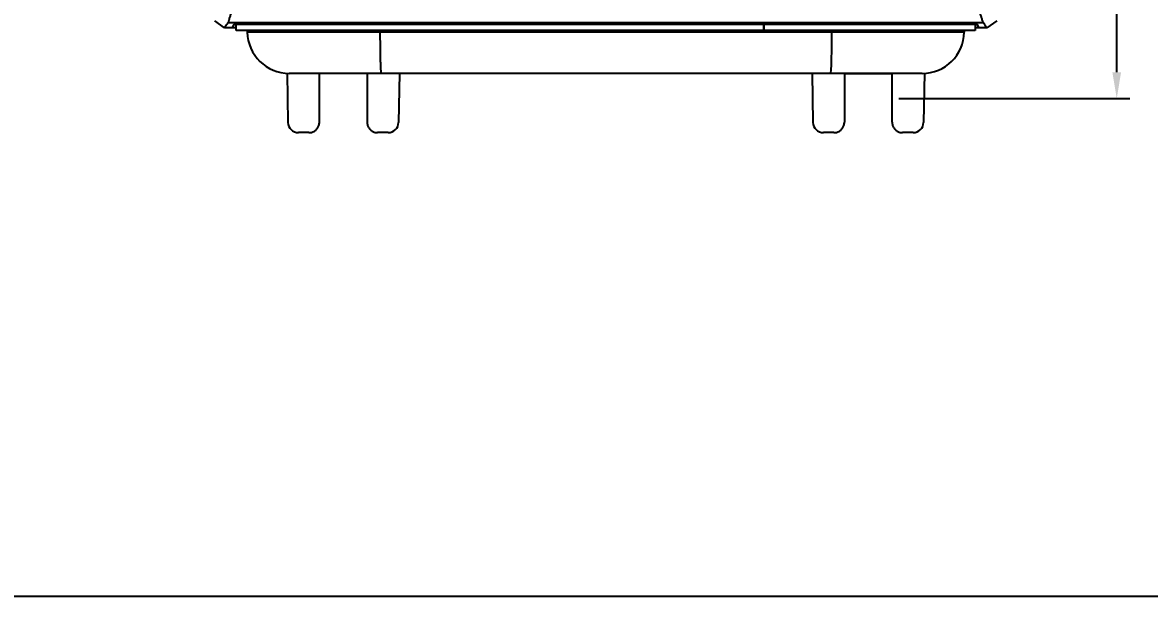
# Model space of a CAD drawing. Header units: millimetres. Extents: x 25 to 865, y 25 to 606.
# Drawn here: x 274.1 to 381.4, y 24.7 to 79.4 of the extents above; entities that cross this region are included whole.
import ezdxf

# ---------------------------------------------------------------- set-up
doc = ezdxf.new("R2010")
doc.units = ezdxf.units.MM
doc.styles.get("Standard").update_dxf_attribs({"font": 'BareunDotumPro1.ttf'})
doc.dimstyles.new('ISO-25', dxfattribs={"dimtxt": 2.5, "dimasz": 2.5, "dimexe": 1.25, "dimexo": 0.625, "dimtad": 1, "dimtxsty": 'Standard', "dimcen": 2.5, "dimadec": 0, "dimazin": 0, "dimtfac": 1, "dimtmove": 0, "dimatfit": 3, "dimfxl": 0, "dimarcsym": 0})

# ---------------------------------------------------------------- blocks, each defined once
blk = doc.blocks.new('*D39')
at = {"color": 0, "lineweight": -2}
for p, q in [((355.26, 136.14), (379.55, 136.14)), ((378.3, 74.64), (378.3, 133.64)), ((357.53, 72.14), (379.55, 72.14))]:
    blk.add_line(p, q, dxfattribs=at)
at = {"color": 0}
for points in [[(378.71, 133.64), (377.88, 133.64), (378.3, 136.14)], [(377.88, 74.64), (378.71, 74.64), (378.3, 72.14)]]:
    blk.add_solid(points, dxfattribs=at)
at = {"layer": 'Defpoints', "color": 0}
for p in [(354.63, 136.14), (378.3, 136.14), (356.9, 72.14)]:
    blk.add_point(p, dxfattribs=at)
at = {"color": 0, "insert": (376.42, 104.14), "char_height": 2.5, "attachment_point": 5, "rotation": 90}
blk.add_mtext('64', dxfattribs=at)

msp = doc.modelspace()

# ---------------------------------------------------------------- linework, layer by layer
at = {"color": 7, "linetype": 'Continuous'}
for p, q in [((293.34, 78.885), (292.396, 79.556)), ((366.873, 79.556), (365.929, 78.885)), ((294.447, 78.885), (293.34, 78.885)), ((293.694, 79.381), (365.575, 79.381)), ((294.086, 78.885), (294.255, 79.224)), ((294.255, 79.224), (365.014, 79.224)), ((294.447, 78.635), (294.447, 79.224)), ((344.697, 78.635), (294.447, 78.635)), ((295.494, 78.635), (295.497, 78.465)), ((363.772, 78.465), (295.497, 78.465)), ((308.133, 78.465), (308.133, 78.635)), ((344.697, 79.224), (344.697, 78.635)), ((344.7, 78.635), (344.7, 79.224)), ((364.825, 78.635), (344.7, 78.635)), ((351.136, 78.465), (351.136, 78.635)), ((363.775, 78.635), (363.772, 78.465)), ((364.825, 79.224), (364.825, 78.635)), ((365.929, 78.885), (364.825, 78.885)), ((365.183, 78.885), (365.014, 79.224)), ((299.286, 74.559), (299.367, 69.868)), ((359.772, 74.535), (299.497, 74.535)), ((302.367, 69.885), (302.367, 74.535)), ((306.902, 74.535), (306.902, 69.885)), ((309.983, 74.535), (309.902, 69.868)), ((349.286, 74.535), (349.367, 69.868)), ((352.367, 74.535), (352.367, 69.885)), ((356.902, 69.885), (356.902, 74.535)), ((359.984, 74.559), (359.902, 69.868)), ((301.367, 68.885), (300.367, 68.885)), ((308.902, 68.885), (307.902, 68.885)), ((351.367, 68.885), (350.367, 68.885)), ((358.902, 68.885), (357.902, 68.885))]:
    msp.add_line(p, q, dxfattribs=at)
msp.add_line((352.367, 74.535), (356.902, 74.535))
msp.add_lwpolyline([(25.35, 605.717), (865.266, 605.717), (865.266, 24.679), (25.35, 24.679)], close=True)
for centre, radius, start, end in [((299.497, 78.535), 4, 181, 270), ((359.772, 78.535), 4, 270, 359), ((300.367, 69.885), 1, 181, 270), ((308.902, 69.885), 1, 270, 359), ((350.367, 69.885), 1, 181, 270), ((358.902, 69.885), 1, 270, 359)]:
    msp.add_arc(centre, radius, start, end, dxfattribs=at)
for points, knots in [([(293.694, 79.381), (293.724, 79.47), (293.769, 79.656), (293.868, 79.929), (293.928, 80.115), (293.96, 80.209)], [0, 0, 0, 0, 0.28287466, 0.57326965, 0.86975368, 0.86975368, 0.86975368, 0.86975368]), ([(365.575, 79.381), (365.545, 79.47), (365.5, 79.656), (365.401, 79.929), (365.341, 80.115), (365.309, 80.209)], [0, 0, 0, 0, 0.28287008, 0.57326512, 0.86975369, 0.86975369, 0.86975369, 0.86975369]), ([(293.694, 79.381), (293.659, 79.333), (293.582, 79.225), (293.464, 79.06), (293.381, 78.943), (293.34, 78.885)], [0, 0, 0, 0, 0.17820854, 0.39708416, 0.60925193, 0.60925193, 0.60925193, 0.60925193]), ([(308.133, 78.465), (308.133, 78.172), (308.135, 77.602), (308.143, 76.785), (308.153, 76.047), (308.177, 75.451), (308.177, 74.955), (308.232, 74.737), (308.213, 74.535), (308.247, 74.535)], [0, 0, 0, 0, 0.8787524, 1.7109392, 2.4557807, 3.076824, 3.5437717, 3.834118, 3.9358054, 3.9358054, 3.9358054, 3.9358054]), ([(351.136, 78.465), (351.136, 78.172), (351.135, 77.602), (351.126, 76.785), (351.116, 76.047), (351.092, 75.451), (351.092, 74.955), (351.037, 74.737), (351.056, 74.535), (351.022, 74.535)], [0, 0, 0, 0, 0.8787524, 1.7109392, 2.4557807, 3.076824, 3.5437717, 3.834118, 3.9358054, 3.9358054, 3.9358054, 3.9358054]), ([(365.575, 79.381), (365.61, 79.332), (365.687, 79.225), (365.805, 79.059), (365.888, 78.942), (365.929, 78.885)], [0, 0, 0, 0, 0.17899192, 0.39786681, 0.60925193, 0.60925193, 0.60925193, 0.60925193]), ([(301.367, 68.885), (301.471, 68.885), (301.681, 68.918), (301.965, 69.063), (302.19, 69.288), (302.334, 69.571), (302.367, 69.781), (302.367, 69.885)], [0, 0, 0, 0, 0.3129412, 0.6258639, 0.9387567, 1.2516195, 1.5644638, 1.5644638, 1.5644638, 1.5644638]), ([(306.902, 69.885), (306.902, 69.781), (306.935, 69.571), (307.08, 69.288), (307.305, 69.063), (307.588, 68.918), (307.798, 68.885), (307.902, 68.885)], [0, 0, 0, 0, 0.3128443, 0.6257071, 0.9385998, 1.2515225, 1.5644638, 1.5644638, 1.5644638, 1.5644638]), ([(351.367, 68.885), (351.471, 68.885), (351.681, 68.918), (351.965, 69.063), (352.19, 69.288), (352.334, 69.571), (352.367, 69.781), (352.367, 69.885)], [0, 0, 0, 0, 0.3129412, 0.6258639, 0.9387567, 1.2516195, 1.5644638, 1.5644638, 1.5644638, 1.5644638]), ([(356.902, 69.885), (356.902, 69.781), (356.935, 69.571), (357.08, 69.288), (357.305, 69.063), (357.588, 68.918), (357.798, 68.885), (357.902, 68.885)], [0, 0, 0, 0, 0.3128443, 0.6257071, 0.9385998, 1.2515225, 1.5644638, 1.5644638, 1.5644638, 1.5644638])]:
    msp.add_open_spline(points, degree=3, knots=knots, dxfattribs=at)

# ---------------------------------------------------------------- dimensions: what is measured, and where the dimension line sits
dim = msp.add_linear_dim(base=(378.297317963, 136.135043196), p1=(356.901992435, 72.140043196), p2=(354.63453737, 136.135043196), angle=90, dimstyle='ISO-25', override={"dimfxl": 3})
dim.commit()
dim.dimension.update_dxf_attribs({"geometry": '*D39', "text_midpoint": (376.422317963, 104.137543196)})

doc.saveas('drawing.dxf')
